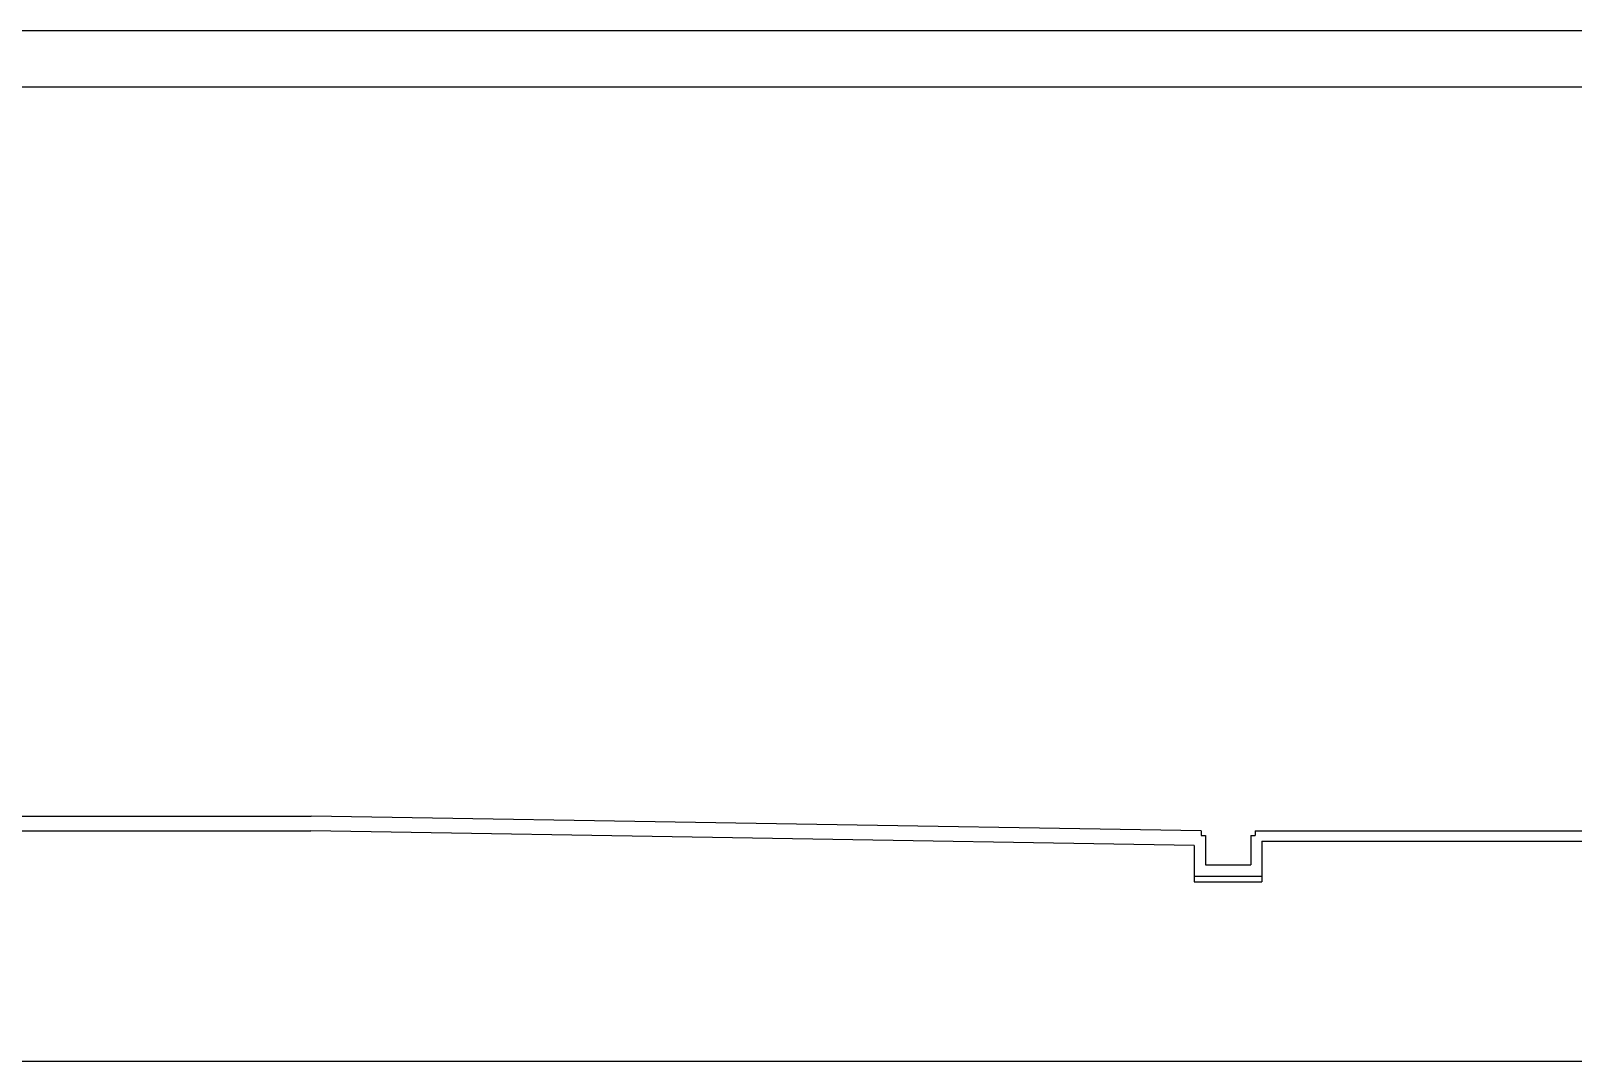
# Model space of a CAD drawing. Header units: centimetres. Extents: x 16433 to 114398, y -50094 to -12305.
# Drawn here: x 55993 to 57359, y -21877 to -20964 of the extents above; entities that cross this region are included whole.
import ezdxf

# ---------------------------------------------------------------- set-up
doc = ezdxf.new("R2010")
doc.units = ezdxf.units.CM
doc.header["$LTSCALE"] = 0.5
doc.layers.add('01_cote_gen', color=4, linetype='CONTINUOUS')
doc.layers.add('01_texte', color=230, linetype='CONTINUOUS')

msp = doc.modelspace()

# ---------------------------------------------------------------- linework, layer by layer
at = {"layer": '01_cote_gen'}
for p, q in [((60530.567, -21014.429), (55297.934, -21014.429)), ((55894.629, -21660.507), (56241.532, -21660.507)), ((57029.793, -21673.507), (56241.532, -21660.507)), ((55894.629, -21673.507), (56241.425, -21673.507)), ((57023.793, -21686.41), (56241.425, -21673.507)), ((57029.793, -21673.507), (57029.793, -21677.507)), ((57029.793, -21677.507), (57033.793, -21677.507)), ((57033.793, -21677.507), (57033.793, -21703.507)), ((57073.793, -21677.507), (57073.793, -21703.507)), ((57073.793, -21677.507), (57077.793, -21677.507)), ((57077.793, -21673.507), (57077.793, -21677.507)), ((57077.793, -21673.507), (58011.454, -21673.507)), ((57023.793, -21686.41), (57023.793, -21718.507)), ((57083.793, -21682.507), (57083.793, -21718.507)), ((57083.793, -21682.507), (58005.454, -21682.507)), ((57033.793, -21703.507), (57073.793, -21703.507)), ((57023.793, -21713.507), (57083.793, -21713.507)), ((57023.793, -21718.507), (57083.793, -21718.507)), ((55678.192, -21877.492), (58582.087, -21877.492))]:
    msp.add_line(p, q, dxfattribs=at)
at = {"layer": '01_texte'}
msp.add_line((60530.567, -20964.429), (55347.934, -20964.429), dxfattribs=at)

doc.saveas('drawing.dxf')
